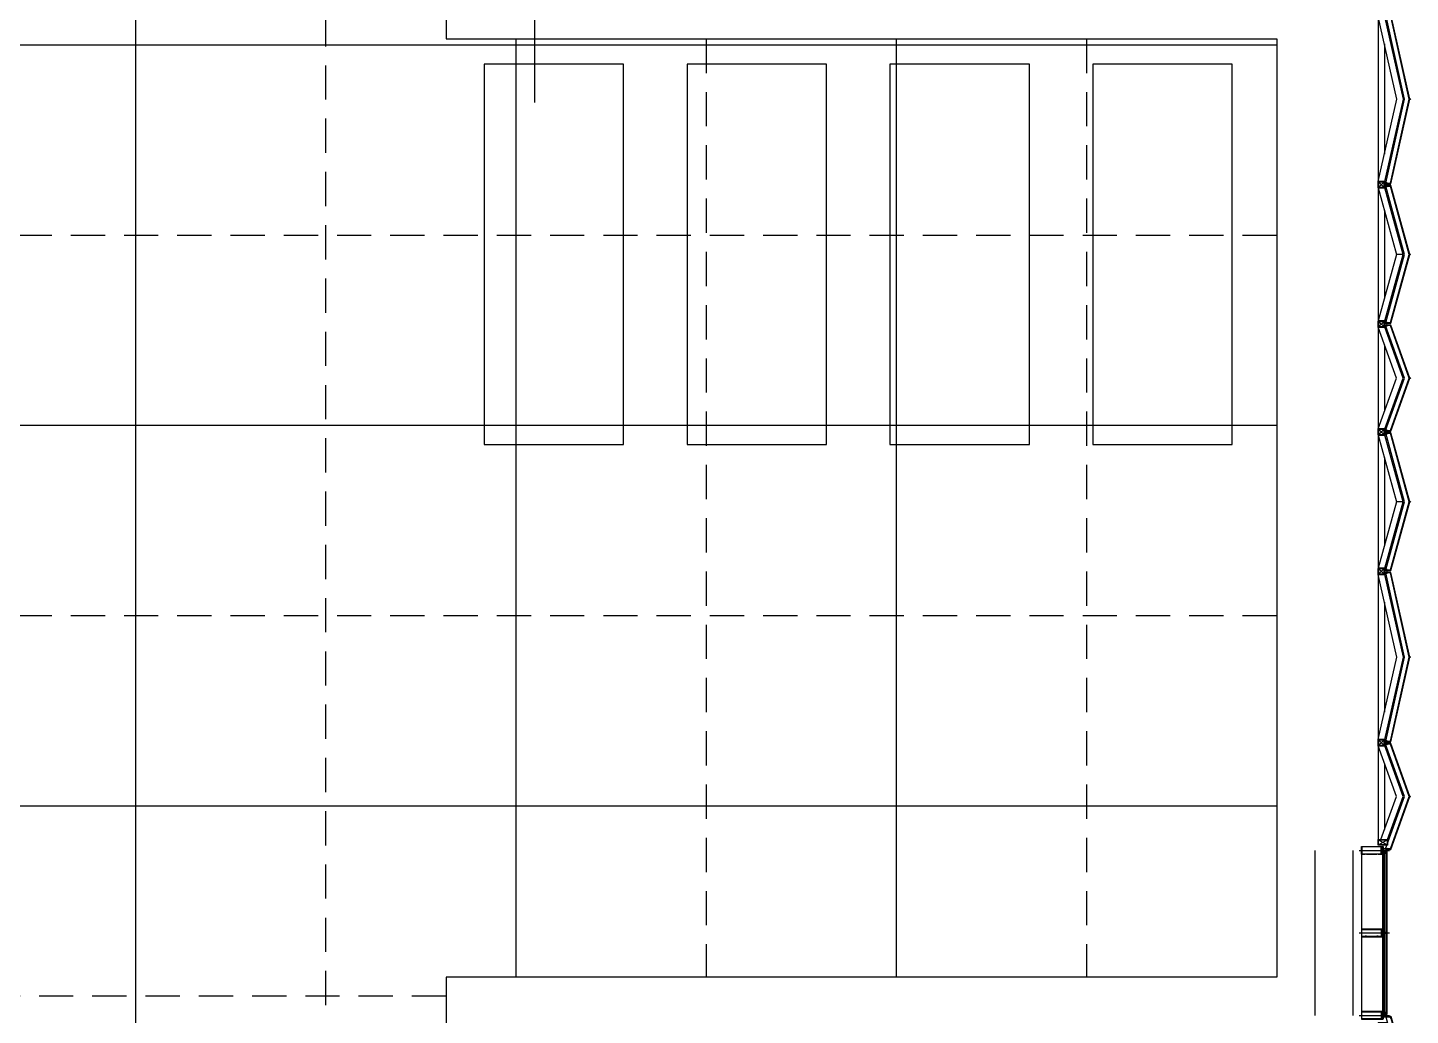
# Model space of a CAD drawing. Header units: millimetres. Extents: x -95754 to 177808, y 34455 to 149960.
# Drawn here: x 166904 to 177808, y 135455 to 143243 of the extents above; entities that cross this region are included whole.
import ezdxf

# ---------------------------------------------------------------- set-up
doc = ezdxf.new("R2010")
doc.units = ezdxf.units.MM
doc.header["$LTSCALE"] = 300
doc.linetypes.add('CEN', pattern=[62, 60, -1, 0, -1])
doc.linetypes.add('HID', pattern=[2.8, 1.8, -1])
for name, color, linetype in [('6FIN', 6, 'Continuous'), ('A-CEN', 1, 'Continuous'), ('A-ELE', 7, 'Continuous'), ('A-ELE-8', 8, 'Continuous'), ('A-TERNCH', 8, 'Continuous'), ('A-WIN', 4, 'Continuous'), ('A-지붕바닥', 251, 'Continuous'), ('A-하지철물', 55, 'Continuous'), ('alucobond', 4, 'Continuous'), ('B-AR', 4, 'Continuous'), ('CEN', 1, 'CEN'), ('GLASS', 4, 'Continuous'), ('mold', 4, 'Continuous'), ('SEALANT', 90, 'Continuous'), ('SHEET', 6, 'Continuous'), ('장비패드', 7, 'Continuous')]:
    doc.layers.add(name, color=color, linetype=linetype)

# ---------------------------------------------------------------- blocks, each defined once
blk = doc.blocks.new('EX-850-1')
at = {"layer": '6FIN', "elevation": 0}
for points in [[(3, 204), (47, 204, 0.414214), (50, 207), (50, 251, 0.414214), (47, 254), (3, 254, 0.414214), (0, 251), (0, 207, 0.414214)], [(897, 204), (853, 204, -0.414214), (850, 207), (850, 251, -0.414214), (853, 254), (897, 254, -0.414214), (900, 251), (900, 207, -0.414214)]]:
    blk.add_lwpolyline(points, format="xyb", close=True, dxfattribs=at)
at = {"layer": 'A-하지철물'}
for p, q in [((850, 254), (50, 254)), ((711, 204), (189, 204))]:
    blk.add_line(p, q, dxfattribs=at)
at = {"layer": 'A-하지철물', "elevation": 0}
for points in [[(50, 254), (450, 110), (850, 254)], [(50, 204), (50, 201), (450, 57), (850, 201), (850, 204)]]:
    blk.add_lwpolyline(points, dxfattribs=at)
at = {"layer": 'A-하지철물'}
blk.add_circle((450, 4), 4.07, dxfattribs=at)
at = {"layer": 'alucobond', "color": 251, "linetype": 'HID', "ltscale": 10}
for p, q in [((30, 185), (42, 185)), ((31, 182), (31, 188)), ((31, 187), (39, 187)), ((31, 184), (39, 184)), ((32, 181), (32, 189)), ((32, 189), (32, 189)), ((32, 181), (32, 181)), ((38, 183), (38, 187)), ((39, 183), (39, 187)), ((870, 185), (858, 185)), ((861, 183), (861, 187)), ((869, 187), (861, 187)), ((869, 184), (861, 184)), ((862, 183), (862, 187)), ((867, 181), (867, 189)), ((868, 189), (867, 189)), ((868, 181), (867, 181)), ((869, 182), (869, 188))]:
    blk.add_line(p, q, dxfattribs=at)
at = {"layer": 'alucobond'}
for p, q in [((32, 195), (37, 195)), ((867, 195), (863, 195))]:
    blk.add_line(p, q, dxfattribs=at)
at = {"layer": 'alucobond', "color": 251, "linetype": 'HID', "ltscale": 10}
for points in [[(32, 189), (31, 188)], [(32, 181), (31, 182)], [(868, 189), (869, 188)], [(868, 181), (869, 182)]]:
    blk.add_lwpolyline(points, dxfattribs=at)
at = {"layer": 'alucobond', "elevation": 0}
for points in [[(32, 195), (32, 154), (450, 4), (867, 154), (867, 195)], [(37, 195), (37, 157), (450, 8), (863, 157), (863, 195)]]:
    blk.add_lwpolyline(points, dxfattribs=at)
at = {"layer": 'alucobond', "color": 251, "linetype": 'HID', "ltscale": 10, "elevation": 0}
blk.add_lwpolyline([(37, 195), (450, 47), (863, 195)], dxfattribs=at)
at = {"layer": 'alucobond', "color": 251, "linetype": 'HID', "ltscale": 10}
for points in [[(39, 187, -0.666667), (39, 184, -1.5)], [(861, 187, 0.666667), (861, 184, 1.5)]]:
    blk.add_lwpolyline(points, format="xyb", dxfattribs=at)
for centre, start, end in [((39, 187), 0, 180), ((39, 183), 180, 0), ((861, 187), 0, 180), ((861, 183), 180, 0)]:
    blk.add_arc(centre, 0.75, start, end, dxfattribs=at)
at = {"layer": 'mold', "color": 4}
for points in [[(25, 204), (25, 203)], [(875, 204), (875, 203)]]:
    blk.add_lwpolyline(points, dxfattribs=at)
at = {"layer": 'SHEET', "color": 8}
for p, q in [((47, 251), (3, 207)), ((3, 251), (47, 207)), ((853, 251), (897, 207)), ((897, 251), (853, 207))]:
    blk.add_line(p, q, dxfattribs=at)
at = {"layer": 'SHEET', "color": 8, "elevation": 0}
for points in [[(3, 207), (47, 207), (47, 251), (3, 251)], [(897, 207), (853, 207), (853, 251), (897, 251)]]:
    blk.add_lwpolyline(points, close=True, dxfattribs=at)
blk = doc.blocks.new('EX-1100')
at = {"layer": '6FIN', "elevation": 0}
for points in [[(3, 204), (47, 204, 0.414214), (50, 207), (50, 251, 0.414214), (47, 254), (3, 254, 0.414214), (0, 251), (0, 207, 0.414214)], [(1147, 204), (1103, 204, -0.414214), (1100, 207), (1100, 251, -0.414214), (1103, 254), (1147, 254, -0.414214), (1150, 251), (1150, 207, -0.414214)]]:
    blk.add_lwpolyline(points, format="xyb", close=True, dxfattribs=at)
at = {"layer": 'A-하지철물'}
for p, q in [((1100, 254), (50, 254)), ((923, 204), (227, 204)), ((575, 56), (575, 108))]:
    blk.add_line(p, q, dxfattribs=at)
at = {"layer": 'A-하지철물', "elevation": 0}
blk.add_lwpolyline([(1100, 201), (1100, 253), (575, 108), (50, 253), (50, 201), (575, 56)], close=True, dxfattribs=at)
at = {"layer": 'A-하지철물'}
blk.add_circle((575, 4), 4.07, dxfattribs=at)
at = {"layer": 'alucobond', "color": 251, "linetype": 'HID', "ltscale": 10}
for p, q in [((30, 185), (42, 185)), ((31, 182), (31, 188)), ((31, 187), (39, 187)), ((31, 184), (39, 184)), ((32, 181), (32, 189)), ((32, 189), (32, 189)), ((32, 181), (32, 181)), ((38, 183), (38, 187)), ((39, 183), (39, 187)), ((1120, 185), (1108, 185)), ((1111, 183), (1111, 187)), ((1119, 187), (1111, 187)), ((1119, 184), (1111, 184)), ((1112, 183), (1112, 187)), ((1118, 181), (1118, 189)), ((1118, 189), (1118, 189)), ((1118, 181), (1118, 181)), ((1119, 182), (1119, 188))]:
    blk.add_line(p, q, dxfattribs=at)
at = {"layer": 'alucobond'}
for p, q in [((32, 195), (37, 195)), ((1118, 195), (1114, 195))]:
    blk.add_line(p, q, dxfattribs=at)
at = {"layer": 'alucobond', "color": 251, "linetype": 'HID', "ltscale": 10, "elevation": 0}
for points in [[(32, 189), (31, 188)], [(32, 181), (31, 182)], [(37, 194), (575, 46), (1114, 194)], [(1118, 189), (1119, 188)], [(1118, 181), (1119, 182)]]:
    blk.add_lwpolyline(points, dxfattribs=at)
at = {"layer": 'alucobond', "elevation": 0}
for points in [[(32, 195), (32, 154), (575, 4), (1118, 154), (1118, 195)], [(37, 195), (37, 157), (575, 8), (1114, 157), (1114, 195)], [(1114, 195), (1114, 157)]]:
    blk.add_lwpolyline(points, dxfattribs=at)
at = {"layer": 'alucobond', "color": 251, "linetype": 'HID', "ltscale": 10, "elevation": 0}
for points in [[(39, 187, -0.666667), (39, 184, -1.5)], [(1111, 187, 0.666667), (1111, 184, 1.5)]]:
    blk.add_lwpolyline(points, format="xyb", dxfattribs=at)
at = {"layer": 'alucobond', "color": 251, "linetype": 'HID', "ltscale": 10}
for centre, start, end in [((39, 187), 0, 180), ((39, 183), 180, 0), ((1111, 187), 0, 180), ((1111, 183), 180, 0)]:
    blk.add_arc(centre, 0.75, start, end, dxfattribs=at)
at = {"layer": 'mold', "color": 4, "elevation": 0}
for points in [[(25, 204), (25, 203)], [(1125, 204), (1125, 203)]]:
    blk.add_lwpolyline(points, dxfattribs=at)
at = {"layer": 'SHEET', "color": 8}
for p, q in [((47, 251), (3, 207)), ((3, 251), (47, 207)), ((1103, 251), (1147, 207)), ((1147, 251), (1103, 207))]:
    blk.add_line(p, q, dxfattribs=at)
at = {"layer": 'SHEET', "color": 8, "elevation": 0}
for points in [[(3, 207), (47, 207), (47, 251), (3, 251)], [(1147, 207), (1103, 207), (1103, 251), (1147, 251)]]:
    blk.add_lwpolyline(points, close=True, dxfattribs=at)
blk = doc.blocks.new('EX-1350')
at = {"layer": '6FIN', "elevation": 0}
for points in [[(3, 204), (47, 204, 0.414214), (50, 207), (50, 251, 0.414214), (47, 254), (3, 254, 0.414214), (0, 251), (0, 207, 0.414214)], [(1397, 204), (1353, 204, -0.414214), (1350, 207), (1350, 251, -0.414214), (1353, 254), (1397, 254, -0.414214), (1400, 251), (1400, 207, -0.414214)]]:
    blk.add_lwpolyline(points, format="xyb", close=True, dxfattribs=at)
at = {"layer": 'A-하지철물'}
for p, q in [((1350, 254), (50, 254)), ((1134, 204), (266, 204))]:
    blk.add_line(p, q, dxfattribs=at)
at = {"layer": 'A-하지철물', "elevation": 0}
for points in [[(50, 254), (50, 201), (700, 55), (1350, 201), (1350, 254)], [(50, 253), (700, 107), (1350, 253)]]:
    blk.add_lwpolyline(points, dxfattribs=at)
at = {"layer": 'A-하지철물'}
blk.add_circle((700, 4), 4.07, dxfattribs=at)
at = {"layer": 'alucobond', "color": 251, "linetype": 'HID', "ltscale": 10}
for p, q in [((30, 185), (42, 185)), ((31, 182), (31, 188)), ((31, 187), (39, 187)), ((31, 184), (39, 184)), ((32, 181), (32, 189)), ((32, 189), (32, 189)), ((32, 181), (32, 181)), ((38, 183), (38, 187)), ((39, 183), (39, 187)), ((1370, 185), (1358, 185)), ((1361, 183), (1361, 187)), ((1369, 187), (1361, 187)), ((1369, 184), (1361, 184)), ((1362, 183), (1362, 187)), ((1367, 181), (1367, 189)), ((1368, 189), (1367, 189)), ((1368, 181), (1367, 181)), ((1369, 182), (1369, 188))]:
    blk.add_line(p, q, dxfattribs=at)
at = {"layer": 'alucobond'}
for p, q in [((32, 195), (37, 195)), ((1367, 195), (1363, 195))]:
    blk.add_line(p, q, dxfattribs=at)
at = {"layer": 'alucobond', "color": 251, "linetype": 'HID', "ltscale": 10, "elevation": 0}
for points in [[(32, 189), (31, 188)], [(32, 181), (31, 182)], [(37, 194), (700, 45), (1363, 194)], [(1368, 189), (1369, 188)], [(1368, 181), (1369, 182)]]:
    blk.add_lwpolyline(points, dxfattribs=at)
at = {"layer": 'alucobond', "elevation": 0}
for points in [[(32, 195), (32, 154), (700, 4), (1367, 154), (1367, 195)], [(37, 195), (37, 157), (700, 8), (1363, 157), (1363, 195)]]:
    blk.add_lwpolyline(points, dxfattribs=at)
at = {"layer": 'alucobond', "color": 251, "linetype": 'HID', "ltscale": 10, "elevation": 0}
for points in [[(39, 187, -0.666667), (39, 184, -1.5)], [(1361, 187, 0.666667), (1361, 184, 1.5)]]:
    blk.add_lwpolyline(points, format="xyb", dxfattribs=at)
at = {"layer": 'alucobond', "color": 251, "linetype": 'HID', "ltscale": 10}
for centre, start, end in [((39, 187), 0, 180), ((39, 183), 180, 0), ((1361, 187), 0, 180), ((1361, 183), 180, 0)]:
    blk.add_arc(centre, 0.75, start, end, dxfattribs=at)
at = {"layer": 'mold', "color": 4, "elevation": 0}
for points in [[(25, 204), (25, 203)], [(1375, 204), (1375, 203)]]:
    blk.add_lwpolyline(points, dxfattribs=at)
at = {"layer": 'SHEET', "color": 8}
for p, q in [((47, 251), (3, 207)), ((3, 251), (47, 207)), ((1353, 251), (1397, 207)), ((1397, 251), (1353, 207))]:
    blk.add_line(p, q, dxfattribs=at)
at = {"layer": 'SHEET', "color": 8, "elevation": 0}
for points in [[(3, 207), (47, 207), (47, 251), (3, 251)], [(1397, 207), (1353, 207), (1353, 251), (1397, 251)]]:
    blk.add_lwpolyline(points, close=True, dxfattribs=at)
blk = doc.blocks.new('A$Ca5773e7c')
at = {"layer": '6FIN', "elevation": 0}
blk.add_lwpolyline([(0, 75), (45, 75), (45, 0), (0, 0)], close=True, dxfattribs=at)
at = {"layer": 'SHEET', "color": 8}
for p, q in [((42, 3), (3, 72)), ((3, 3), (42, 72))]:
    blk.add_line(p, q, dxfattribs=at)
at = {"layer": 'SHEET', "color": 8, "elevation": 0}
blk.add_lwpolyline([(3, 72), (42, 72), (42, 3), (3, 3)], close=True, dxfattribs=at)
blk = doc.blocks.new('EX-1100-1')
at = {"layer": '6FIN', "elevation": 0}
blk.add_lwpolyline([(50, 1122), (50, 1078, -0.414214), (47, 1075), (3, 1075, -0.414214), (0, 1078), (0, 1122, -0.414214), (3, 1125), (47, 1125, -0.414214)], format="xyb", close=True, dxfattribs=at)
at = {"layer": 'A-하지철물'}
for p, q in [((0, 1075), (0, 60)), ((50, 898), (50, 202)), ((198, 550), (146, 550))]:
    blk.add_line(p, q, dxfattribs=at)
at = {"layer": 'A-하지철물', "elevation": 0}
blk.add_lwpolyline([(75, 105), (198, 550), (53, 1075), (1, 1075), (146, 550), (23, 105)], dxfattribs=at)
at = {"layer": 'A-하지철물'}
blk.add_circle((250, 550), 4.07, dxfattribs=at)
at = {"layer": 'alucobond'}
for p, q in [((59, 1093), (59, 1089)), ((59, 7), (59, 12))]:
    blk.add_line(p, q, dxfattribs=at)
at = {"layer": 'alucobond', "color": 251, "linetype": 'HID', "ltscale": 10}
for p, q in [((73, 1093), (65, 1093)), ((65, 1093), (65, 1093)), ((72, 1094), (66, 1094)), ((68, 1094), (68, 1086)), ((69, 1095), (69, 1083)), ((71, 1094), (71, 1086)), ((73, 1093), (73, 1093)), ((71, 1087), (67, 1087)), ((71, 1086), (67, 1086)), ((73, 7), (65, 7)), ((65, 7), (65, 7)), ((72, 6), (66, 6)), ((71, 14), (67, 14)), ((71, 13), (67, 13)), ((68, 6), (68, 14)), ((69, 5), (69, 17)), ((71, 6), (71, 14)), ((73, 7), (73, 7))]:
    blk.add_line(p, q, dxfattribs=at)
at = {"layer": 'alucobond', "elevation": 0}
for points in [[(59, 7), (100, 7), (250, 550), (100, 1093), (59, 1093)], [(59, 12), (97, 12), (246, 550), (97, 1089), (59, 1089)], [(59, 1089), (97, 1089)]]:
    blk.add_lwpolyline(points, dxfattribs=at)
at = {"layer": 'alucobond', "color": 251, "linetype": 'HID', "ltscale": 10, "elevation": 0}
for points in [[(65, 1093), (66, 1094)], [(73, 1093), (72, 1094)], [(60, 12), (208, 550), (60, 1089)], [(65, 7), (66, 6)], [(73, 7), (72, 6)]]:
    blk.add_lwpolyline(points, dxfattribs=at)
for points in [[(68, 1086, 0.666667), (71, 1086, 1.5)], [(68, 14, -0.666667), (71, 14, -1.5)]]:
    blk.add_lwpolyline(points, format="xyb", dxfattribs=at)
at = {"layer": 'alucobond', "color": 251, "linetype": 'HID', "ltscale": 10}
for centre, start, end in [((67, 1086), 90, 270), ((71, 1086), 270, 90), ((67, 14), 90, 270), ((71, 14), 270, 90)]:
    blk.add_arc(centre, 0.75, start, end, dxfattribs=at)
at = {"layer": 'mold', "color": 4, "elevation": 0}
blk.add_lwpolyline([(50, 1100), (52, 1100)], dxfattribs=at)
blk.add_lwpolyline([(41, 0), (42, 0), (42, 12), (97, 12), (100, 23), (99, 24), (96, 13), (41, 13)], close=True, dxfattribs=at)
at = {"layer": 'SHEET', "color": 8}
for p, q in [((3, 1078), (47, 1122)), ((3, 1122), (47, 1078))]:
    blk.add_line(p, q, dxfattribs=at)
at = {"layer": 'SHEET', "color": 8, "elevation": 0}
blk.add_lwpolyline([(47, 1122), (47, 1078), (3, 1078), (3, 1122)], close=True, dxfattribs=at)
at = {"layer": 'A-ELE', "rotation": 270}
blk.add_blockref('A$Ca5773e7c', (0, 105), dxfattribs=at)
blk = doc.blocks.new('EX-850-2')
at = {"layer": '6FIN', "elevation": 0}
blk.add_lwpolyline([(3, 50), (47, 50, -0.414214), (50, 47), (50, 3, -0.414214), (47, 0), (3, 0, -0.414214), (0, 3), (0, 47, -0.414214)], format="xyb", close=True, dxfattribs=at)
at = {"layer": 'A-하지철물'}
for p, q in [((50, 0), (789, 0)), ((189, 50), (711, 50))]:
    blk.add_line(p, q, dxfattribs=at)
at = {"layer": 'A-하지철물', "elevation": 0}
for points in [[(789, 75), (450, 197), (50, 53), (50, 50)], [(789, 22), (450, 144), (50, 0)]]:
    blk.add_lwpolyline(points, dxfattribs=at)
at = {"layer": 'A-하지철물'}
blk.add_circle((450, 250), 4.07, dxfattribs=at)
at = {"layer": 'alucobond', "color": 251, "linetype": 'HID', "ltscale": 10}
for p, q in [((30, 69), (42, 69)), ((31, 72), (31, 66)), ((31, 71), (39, 71)), ((31, 68), (39, 68)), ((32, 73), (32, 65)), ((32, 73), (32, 73)), ((32, 65), (32, 65)), ((38, 71), (38, 67)), ((39, 71), (39, 67)), ((870, 69), (858, 69)), ((861, 71), (861, 67)), ((869, 71), (861, 71)), ((869, 68), (861, 68)), ((862, 71), (862, 67)), ((867, 73), (867, 65)), ((868, 73), (867, 73)), ((868, 65), (867, 65)), ((869, 72), (869, 66))]:
    blk.add_line(p, q, dxfattribs=at)
at = {"layer": 'alucobond'}
for p, q in [((32, 59), (36, 59)), ((867, 59), (863, 59))]:
    blk.add_line(p, q, dxfattribs=at)
at = {"layer": 'alucobond', "elevation": 0}
for points in [[(867, 59), (867, 100), (450, 250), (32, 100), (32, 59)], [(863, 59), (863, 97), (450, 246), (36, 97), (36, 59)]]:
    blk.add_lwpolyline(points, dxfattribs=at)
at = {"layer": 'alucobond', "color": 251, "linetype": 'HID', "ltscale": 10, "elevation": 0}
for points in [[(863, 59), (450, 207), (36, 59)], [(32, 73), (31, 72)], [(32, 65), (31, 66)], [(868, 73), (869, 72)], [(868, 65), (869, 66)]]:
    blk.add_lwpolyline(points, dxfattribs=at)
for points in [[(39, 68, 0.666667), (39, 71, 1.5)], [(861, 68, -0.666667), (861, 71, -1.5)]]:
    blk.add_lwpolyline(points, format="xyb", dxfattribs=at)
at = {"layer": 'alucobond', "color": 251, "linetype": 'HID', "ltscale": 10}
for centre, start, end in [((39, 71), 0, 180), ((39, 67), 180, 0), ((861, 71), 0, 180), ((861, 67), 180, 0)]:
    blk.add_arc(centre, 0.75, start, end, dxfattribs=at)
at = {"layer": 'mold', "color": 4, "elevation": 0}
for points in [[(25, 50), (25, 52)], [(875, 50), (875, 52)]]:
    blk.add_lwpolyline(points, dxfattribs=at)
blk.add_lwpolyline([(875, 41), (875, 42), (863, 42), (863, 97), (852, 101), (852, 100), (862, 96), (862, 41)], close=True, dxfattribs=at)
at = {"layer": 'SHEET', "color": 8}
for p, q in [((47, 3), (3, 47)), ((3, 3), (47, 47))]:
    blk.add_line(p, q, dxfattribs=at)
at = {"layer": 'SHEET', "color": 8, "elevation": 0}
blk.add_lwpolyline([(3, 47), (47, 47), (47, 3), (3, 3)], close=True, dxfattribs=at)
at = {"layer": 'A-ELE'}
blk.add_blockref('A$Ca5773e7c', (789, 0), dxfattribs=at)
blk = doc.blocks.new('A$C88f6889a')
at = {"layer": 'B-AR', "elevation": 0}
for points in [[(12, 55, -0.414214), (11, 56), (11, 62, -0.414214), (12, 63), (50, 63, -0.414214), (51, 62), (51, 56, -0.414214), (50, 55), (36, 55, 0.414214), (35, 55), (35, 52, 0.414214), (36, 52), (61, 52), (61, 220), (1, 220), (1, 52), (26, 52, 0.414214), (26, 52), (26, 55, 0.414214), (26, 55)], [(59, 89), (59, 55, -0.414214), (58, 54), (54, 54, -0.414214), (53, 55), (53, 64, 0.414214), (53, 65), (9, 65, 0.414214), (9, 64), (9, 55, -0.414214), (8, 54), (4, 54, -0.414214), (3, 55), (3, 89), (4, 90), (4, 99), (3, 100), (3, 182), (4, 183), (4, 192), (3, 193), (3, 217, -0.414214), (4, 218), (58, 218, -0.414214), (59, 217), (59, 193), (58, 192), (58, 183), (59, 182), (59, 100), (58, 99), (58, 90)], [(34, 56, -0.414214), (35, 57), (36, 57, 0.298217), (36, 57, 0.298217), (37, 57), (47, 57, 0.298217), (48, 57, 0.414214), (48, 58), (48, 60, 0.414214), (48, 60, 0.236068), (47, 60), (31, 60, 0.236068), (31, 60, 0.236068), (31, 60), (15, 60, 0.236068), (14, 60, 0.414214), (14, 60), (14, 58, 0.414214), (14, 57, 0.298217), (15, 57), (25, 57, 0.298217), (26, 57, 0.298217), (26, 57), (27, 57, -0.414214), (28, 56), (28, 52, 0.198912), (28, 52), (29, 51, -0.198911), (29, 50), (29, 24, 0.414214), (31, 23, 0.414214), (33, 24), (33, 50, -0.198912), (33, 51), (33, 52, 0.198912), (34, 52)]]:
    blk.add_lwpolyline(points, format="xyb", close=True, dxfattribs=at)
blk.add_lwpolyline([(49, 60), (31, 60), (49, 60), (49, 57), (34, 57), (34, 56), (34, 54), (35, 54), (35, 54), (35, 55), (37, 55), (38, 55), (48, 55), (48, 55), (50, 55), (51, 55), (51, 62), (50, 62), (48, 62), (48, 62), (37, 62), (37, 62), (33, 62), (33, 62), (29, 62), (29, 62), (25, 62), (25, 62), (14, 62), (14, 62), (12, 62), (11, 62), (11, 55), (12, 55), (14, 55), (14, 55), (24, 55), (25, 55), (27, 55), (27, 54), (27, 54), (28, 54), (28, 56), (28, 57), (13, 57), (13, 60), (31, 60)], dxfattribs=at)
at = {"layer": 'CEN', "ltscale": 0.005}
blk.add_line((31, 240), (31, 0), dxfattribs=at)
at = {"layer": 'GLASS', "color": 8, "elevation": 0}
blk.add_lwpolyline([(23, 20, -0.046781), (39, 20)], format="xyb", dxfattribs=at)
at = {"layer": 'SEALANT', "color": 4, "elevation": 0}
for points in [[(1, 52, -0.032752), (0, 44)], [(61, 52, 0.032752), (62, 44)]]:
    blk.add_lwpolyline(points, format="xyb", dxfattribs=at)
for points in [[(16, 52), (16, 44), (26, 44), (26, 52)], [(45, 52), (45, 44), (35, 44), (35, 52)]]:
    blk.add_lwpolyline(points, close=True, dxfattribs=at)
at = {"layer": 'SEALANT', "color": 8}
for centre, start, end in [((26, 41), 76.7784, 89.2245), ((36, 41), 90.7755, 103.2216)]:
    blk.add_arc(centre, 11.4, start, end, dxfattribs=at)
blk = doc.blocks.new('*U2311')
at = {"layer": 'B-AR', "color": 8}
for p, q in [((-55, -71, 0), (-30, -68)), ((1305, -71, 0), (1280, -68))]:
    blk.add_line(p, q, dxfattribs=at)
at = {"layer": 'B-AR'}
for points in [[(-44, -65, -0.414214), (-45, -64), (-45, -58, -0.414214), (-44, -58), (-5, -58, -0.414214), (-5, -58), (-5, -64, -0.414214), (-6, -65), (-20, -65, 0.414214), (-20, -66), (-20, -68, 0.414214), (-20, -68), (5, -68), (5, 100), (-55, 100), (-55, -68), (-30, -68, 0.414214), (-29, -68), (-29, -66, 0.414214), (-30, -65)], [(3, -31), (3, -65, -0.414214), (3, -66), (-2, -66, -0.414214), (-3, -65), (-3, -56, 0.414214), (-3, -55), (-47, -55, 0.414214), (-47, -56), (-47, -65, -0.414214), (-48, -66), (-52, -66, -0.414214), (-53, -65), (-53, -31), (-52, -30), (-52, -21), (-53, -20), (-53, 62), (-52, 63), (-52, 72), (-53, 73), (-53, 97, -0.414214), (-52, 98), (3, 98, -0.414214), (3, 97), (3, 73), (3, 72), (3, 63), (3, 62), (3, -20), (3, -21), (3, -30)], [(1294, -65, 0.414214), (1295, -64), (1295, -58, 0.414214), (1295, -58), (1256, -58, 0.414214), (1255, -58), (1255, -64, 0.414214), (1256, -65), (1270, -65, -0.414214), (1271, -66), (1271, -68, -0.414214), (1270, -68), (1245, -68), (1245, 100), (1305, 100), (1305, -68), (1280, -68, -0.414214), (1280, -68), (1280, -66, -0.414214), (1280, -65)], [(1247, -31), (1247, -65, 0.414214), (1248, -66), (1252, -66, 0.414214), (1253, -65), (1253, -56, -0.414214), (1253, -55), (1297, -55, -0.414214), (1297, -56), (1297, -65, 0.414214), (1298, -66), (1303, -66, 0.414214), (1303, -65), (1303, -31), (1303, -30), (1303, -21), (1303, -20), (1303, 62), (1303, 63), (1303, 72), (1303, 73), (1303, 97, 0.414214), (1303, 98), (1248, 98, 0.414214), (1247, 97), (1247, 73), (1248, 72), (1248, 63), (1247, 62), (1247, -20), (1248, -21), (1248, -30)], [(-22, -64, -0.414214), (-21, -63), (-20, -63, 0.298217), (-20, -63, 0.298217), (-19, -63), (-9, -63, 0.298217), (-8, -63, 0.414214), (-8, -62), (-8, -60, 0.414214), (-8, -60, 0.236068), (-9, -60), (-25, -60, 0.236068), (-25, -60, 0.236068), (-25, -60), (-41, -60, 0.236068), (-42, -60, 0.414214), (-42, -60), (-42, -62, 0.414214), (-42, -63, 0.298217), (-41, -63), (-31, -63, 0.298217), (-30, -63, 0.298217), (-30, -63), (-29, -63, -0.414214), (-28, -64), (-28, -68, 0.198912), (-28, -68), (-27, -69, -0.198911), (-27, -70), (-27, -96, 0.414214), (-25, -97, 0.414214), (-23, -96), (-23, -70, -0.198912), (-23, -69), (-23, -68, 0.198912), (-22, -68)], [(1272, -64, 0.414214), (1271, -63), (1270, -63, -0.298217), (1270, -63, -0.298217), (1269, -63), (1259, -63, -0.298217), (1258, -63, -0.414214), (1258, -62), (1258, -60, -0.414214), (1258, -60, -0.236068), (1259, -60), (1275, -60, -0.236068), (1275, -60, -0.236068), (1275, -60), (1291, -60, -0.236068), (1292, -60, -0.414214), (1292, -60), (1292, -62, -0.414214), (1292, -63, -0.298217), (1291, -63), (1281, -63, -0.298217), (1280, -63, -0.298217), (1280, -63), (1279, -63, 0.414214), (1278, -64), (1278, -68, -0.198912), (1278, -68), (1277, -69, 0.198911), (1276, -70), (1276, -96, -0.414214), (1275, -97, -0.414214), (1273, -96), (1273, -70, 0.198912), (1273, -69), (1273, -68, -0.198912), (1272, -68)]]:
    blk.add_lwpolyline(points, format="xyb", close=True, dxfattribs=at)
at = {"layer": 'B-AR', "color": 8, "elevation": 0}
for points in [[(-30, -71), (-55, -71), (-55, -68), (-30, -68)], [(1280, -71), (1305, -71), (1305, -68), (1280, -68)]]:
    blk.add_lwpolyline(points, close=True, dxfattribs=at)
at = {"layer": 'B-AR'}
for points in [[(-7, -60), (-25, -60), (-7, -60), (-7, -63), (-22, -63), (-22, -64), (-22, -66), (-21, -66), (-21, -66), (-21, -65), (-19, -65), (-18, -65), (-8, -65), (-8, -65), (-6, -65), (-5, -65), (-5, -58), (-6, -58), (-8, -58), (-8, -58), (-19, -58), (-19, -58), (-23, -58), (-23, -58), (-27, -58), (-27, -58), (-31, -58), (-31, -58), (-42, -58), (-42, -58), (-44, -58), (-45, -58), (-45, -65), (-44, -65), (-42, -65), (-42, -65), (-32, -65), (-31, -65), (-29, -65), (-29, -66), (-29, -66), (-28, -66), (-28, -64), (-28, -63), (-43, -63), (-43, -60), (-25, -60)], [(1257, -60), (1275, -60), (1257, -60), (1257, -63), (1272, -63), (1272, -64), (1272, -66), (1271, -66), (1271, -66), (1271, -65), (1269, -65), (1268, -65), (1258, -65), (1258, -65), (1256, -65), (1255, -65), (1255, -58), (1256, -58), (1258, -58), (1258, -58), (1269, -58), (1269, -58), (1273, -58), (1273, -58), (1277, -58), (1277, -58), (1281, -58), (1281, -58), (1292, -58), (1292, -58), (1294, -58), (1295, -58), (1295, -65), (1294, -65), (1292, -65), (1292, -65), (1282, -65), (1281, -65), (1279, -65), (1279, -66), (1279, -66), (1278, -66), (1278, -64), (1278, -63), (1293, -63), (1293, -60), (1275, -60)]]:
    blk.add_lwpolyline(points, dxfattribs=at)
at = {"layer": 'CEN', "ltscale": 0.005}
for p, q in [((-25, 120), (-25, -120)), ((1275, 120), (1275, -120))]:
    blk.add_line(p, q, dxfattribs=at)
at = {"layer": 'GLASS', "color": 8}
for p, q in [((1245, 100), (5, 100)), ((-9, -83, 0), (-2, -83, 0)), ((-9, -93, 0), (-2, -93, 0)), ((5, -68), (1245, -68)), ((1260, -83, 0), (1253, -83, 0)), ((1260, -93, 0), (1253, -93, 0))]:
    blk.add_line(p, q, dxfattribs=at)
at = {"layer": 'GLASS', "color": 8, "elevation": 0}
for points in [[(215, -82), (1267, -82, 0.414214), (1268, -81), (1268, -77, 0.414214), (1267, -76), (215, -76), (-16, -76, 0.414214), (-17, -77), (-17, -81, 0.414214), (-16, -82)], [(-16, -82, -0.198912), (-17, -82, -0.112366), (-17, -94, -0.198912), (-16, -94), (-9, -94), (-9, -93), (-9, -93, -0.414214), (-9, -92), (-9, -84, -0.414035), (-9, -83), (-9, -83), (-9, -82)], [(215, -100), (1267, -100, 0.414214), (1268, -99), (1268, -95, 0.414214), (1267, -94), (215, -94), (-16, -94, 0.414214), (-17, -95), (-17, -99, 0.414214), (-16, -100)], [(1267, -82, 0.198912), (1267, -82, 0.112366), (1267, -94, 0.198912), (1267, -94), (1260, -94), (1260, -93), (1259, -93, 0.414214), (1260, -92), (1260, -84, 0.414035), (1259, -83), (1260, -83), (1260, -82)]]:
    blk.add_lwpolyline(points, format="xyb", close=True, dxfattribs=at)
for points in [[(-9, -83), (-2, -83), (-2, -82), (-9, -82)], [(-9, -93), (-2, -93), (-2, -94), (-9, -94)], [(1260, -83), (1253, -83), (1253, -82), (1260, -82)], [(1260, -93), (1253, -93), (1253, -94), (1260, -94)]]:
    blk.add_lwpolyline(points, close=True, dxfattribs=at)
for points in [[(-9, -83, 0.414214), (-9, -84), (-9, -92, 0.414214), (-9, -93), (-3, -93, 0.414214), (-2, -92), (-2, -89), (-3, -88), (-2, -88), (-2, -84, 0.414214), (-3, -83), (-9, -83)], [(-9, -84), (-3, -84, -0.414214), (-3, -84), (-3, -92, -0.414214), (-3, -92), (-9, -92, -0.414214), (-9, -92), (-9, -84, -0.414214), (-9, -84)], [(1259, -83, -0.414214), (1260, -84), (1260, -92, -0.414214), (1259, -93), (1253, -93, -0.414214), (1253, -92), (1253, -89), (1253, -88), (1253, -88), (1253, -84, -0.414214), (1253, -83), (1259, -83)], [(1259, -84), (1253, -84, 0.414214), (1253, -84), (1253, -92, 0.414214), (1253, -92), (1259, -92, 0.414214), (1259, -92), (1259, -84, 0.414214), (1259, -84)]]:
    blk.add_lwpolyline(points, format="xyb", dxfattribs=at)
at = {"layer": 'SEALANT', "color": 4}
for points in [[(-10, -68), (-10, -76), (-20, -76), (-20, -68)], [(1261, -68), (1261, -76), (1271, -76), (1271, -68)]]:
    blk.add_lwpolyline(points, close=True, dxfattribs=at)
for points in [[(5, -68, 0.032752), (6, -76)], [(1245, -68, -0.032752), (1244, -76)]]:
    blk.add_lwpolyline(points, format="xyb", dxfattribs=at)
at = {"layer": 'SEALANT', "color": 8}
for centre, start, end in [((-30, -79), 76.7784, 89.2245), ((-20, -79), 90.7755, 103.2216), ((1270, -79), 76.7784, 89.2245), ((1280, -79), 90.7755, 103.2216)]:
    blk.add_arc(centre, 11.4, start, end, dxfattribs=at)

msp = doc.modelspace()

# ---------------------------------------------------------------- linework, layer by layer
at = {"layer": 'A-CEN'}
msp.add_line((170903.6, 142652.6), (170903.6, 149959.7), dxfattribs=at)
at = {"layer": 'A-ELE-8'}
for p, q in [((177053.6, 136755), (177053.6, 135455)), ((177353.6, 136755), (177353.6, 135455))]:
    msp.add_line(p, q, dxfattribs=at)
at = {"layer": 'A-TERNCH', "elevation": 0}
msp.add_lwpolyline([(144903.6, 147805), (146203.6, 147805), (146203.6, 148405), (155703.6, 148405), (155703.6, 147805), (157003.6, 147805), (157003.6, 148405), (166503.6, 148405), (166503.6, 147805), (167803.6, 147805), (167803.6, 148405), (170203.6, 148405), (170203.6, 143155), (176753.6, 143155), (176753.6, 135755), (170203.6, 135755), (170203.6, 107805)], dxfattribs=at)
at = {"layer": 'A-지붕바닥', "linetype": 'HID', "ltscale": 0.5}
for p, q in [((169253.6, 148405), (169253.6, 107805)), ((172253.6, 143155), (172253.6, 135755)), ((175253.6, 143155), (175253.6, 135755)), ((176753.6, 141605), (99303.6, 141605)), ((176753.6, 138605), (99303.6, 138605)), ((170203.6, 135605), (99303.6, 135605))]:
    msp.add_line(p, q, dxfattribs=at)
at = {"layer": 'A-지붕바닥'}
for p, q in [((167753.6, 147805), (167753.6, 108405)), ((176753.6, 143105), (99303.6, 143105)), ((170753.6, 143155), (170753.6, 135755)), ((173753.6, 143155), (173753.6, 135755)), ((176753.6, 140105), (99303.6, 140105)), ((176753.6, 137105), (99303.6, 137105))]:
    msp.add_line(p, q, dxfattribs=at)
at = {"layer": '장비패드', "elevation": 0}
for points in [[(171603.6, 139955), (171603.6, 142955), (170503.6, 142955), (170503.6, 139955)], [(173203.6, 139955), (173203.6, 142955), (172103.6, 142955), (172103.6, 139955)], [(174803.6, 139955), (174803.6, 142955), (173703.6, 142955), (173703.6, 139955)], [(176403.6, 139955), (176403.6, 142955), (175303.6, 142955), (175303.6, 139955)]]:
    msp.add_lwpolyline(points, close=True, dxfattribs=at)

# ---------------------------------------------------------------- block references
at = {"layer": 'A-ELE', "rotation": 270}
msp.add_blockref('EX-850-2', (177553.6, 137630), dxfattribs=at)
at = {"layer": 'A-ELE', "xscale": -1, "rotation": 180}
msp.add_blockref('EX-1100-1', (177553.6, 135455), dxfattribs=at)
at = {"layer": 'A-WIN', "rotation": 90}
for name, p in [('*U2311', (177523.6, 135480)), ('A$C88f6889a', (177643.6, 136074))]:
    msp.add_blockref(name, p, dxfattribs=at)
at = {"layer": 'A-하지철물', "rotation": 90}
for name, p in [('EX-1350', (177807.6, 141980)), ('EX-1100', (177807.6, 140880)), ('EX-850-1', (177807.6, 140030)), ('EX-1100', (177807.6, 138930)), ('EX-1350', (177807.6, 137580))]:
    msp.add_blockref(name, p, dxfattribs=at)

doc.saveas('drawing.dxf')
